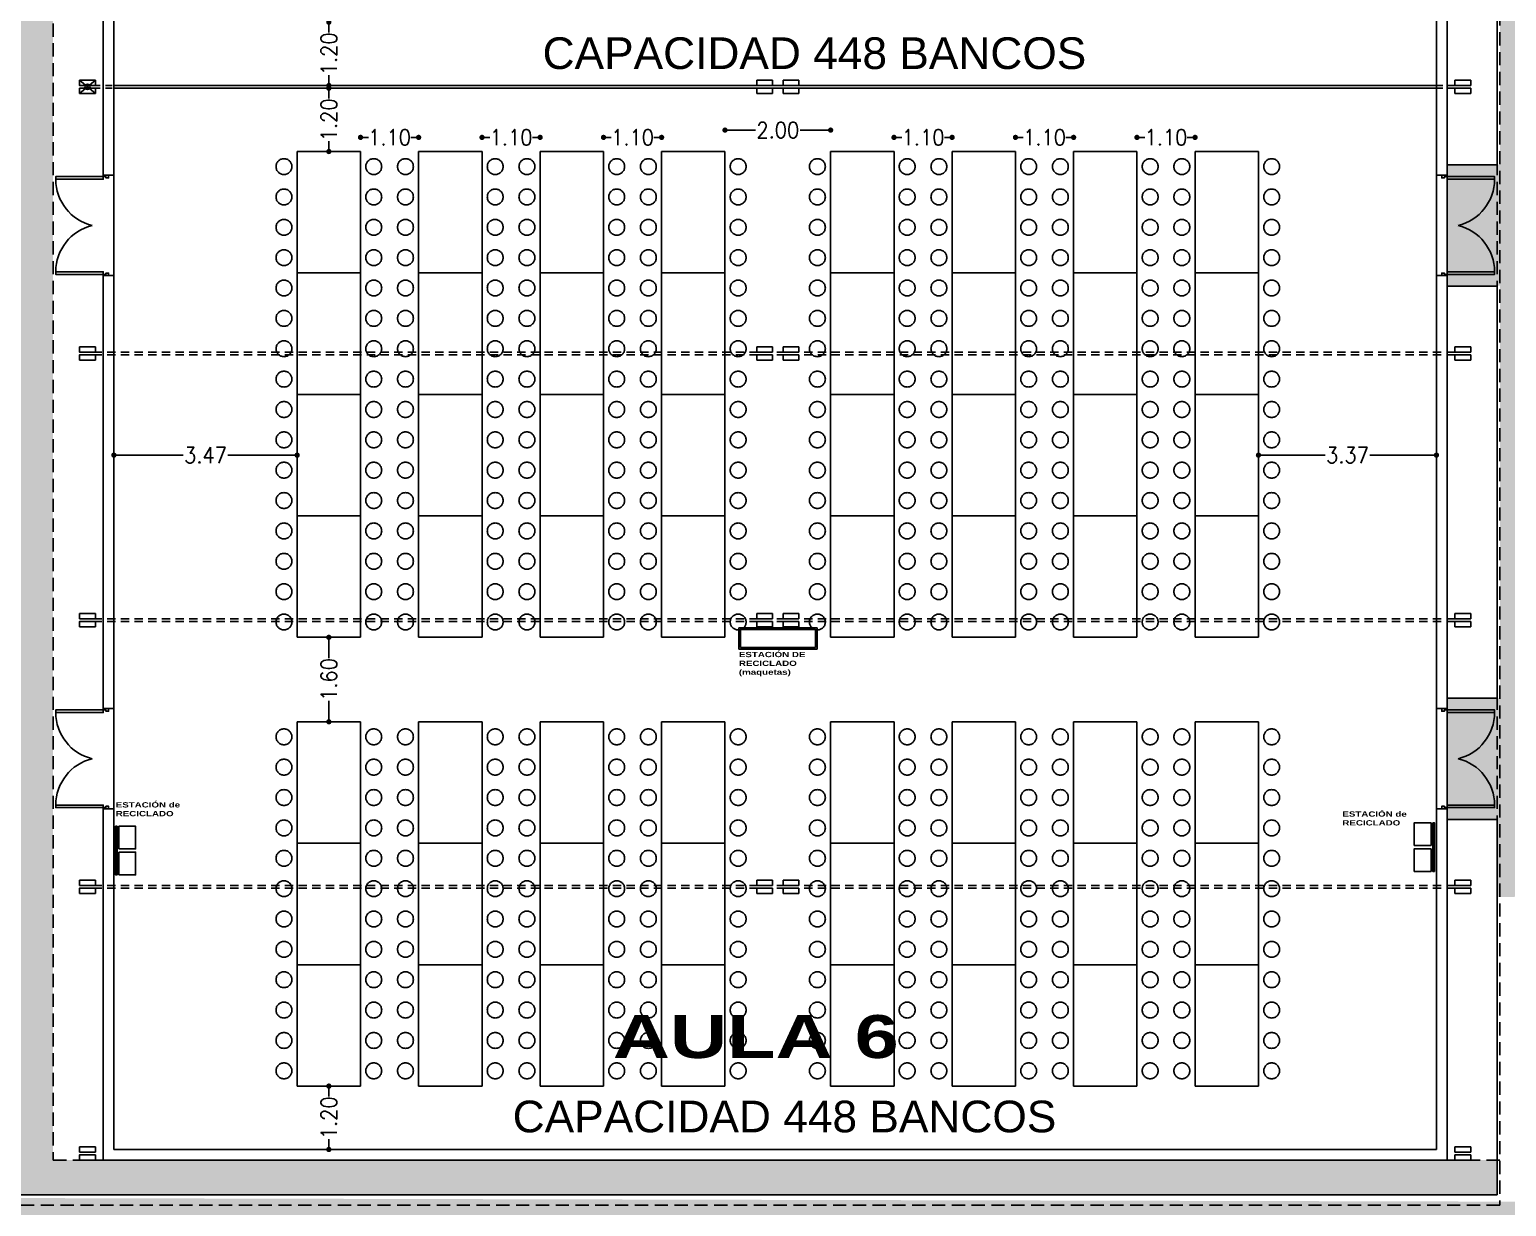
# Model space of a CAD drawing. Header units: millimetres. Extents: x -735 to -481, y 85 to 450.
# Drawn here: x -625.56 to -597.6, y 193.78 to 216.07 of the extents above; entities that cross this region are included whole.
import ezdxf

# ---------------------------------------------------------------- set-up
doc = ezdxf.new("R2010")
doc.units = ezdxf.units.MM
doc.header["$PDMODE"] = 35
doc.header["$PDSIZE"] = -2
for name, pattern in [('ACAD_ISO02W100', [15, 12, -3]), ('DASHED', [0.75, 0.5, -0.25]), ('HIDDEN2', [4.7625, 3.175, -1.5875])]:
    doc.linetypes.add(name, pattern=pattern)
doc.layers.get('0').update_dxf_attribs({"color": 6, "linetype": 'CONTINUOUS'})
doc.layers.get('Defpoints').update_dxf_attribs({"linetype": 'CONTINUOUS'})
for name, color, linetype in [('1', 1, 'CONTINUOUS'), ('A-CARPINTERIAS PUERTAS', 2, 'CONTINUOUS'), ('A-MUROS', 5, 'CONTINUOUS'), ('A-PROYECCION VIGAS MADERA', 30, 'DASHED'), ('dib - muro vista2', 2, 'CONTINUOUS'), ('dib - texto', 2, 'CONTINUOUS'), ('E-COLUMNAS MADERA', 6, 'CONTINUOUS'), ('fino', 8, 'CONTINUOUS'), ('mobiliario aulas', 254, 'CONTINUOUS'), ('VISTA4', 3, 'CONTINUOUS')]:
    doc.layers.add(name, color=color, linetype=linetype)
doc.layers.add('SUPERFICIES', color=6, linetype='CONTINUOUS', plot=False)
doc.styles.add('ROMANS', font='romans', dxfattribs={"width": 0.9})
doc.styles.get("Standard").update_dxf_attribs({"font": 'arial.ttf'})
doc.styles.add('STYLE1', font='swisseb.ttf', dxfattribs={"width": 1.32})
doc.dimstyles.new('COTAS1', dxfattribs={"dimtxt": 0.3, "dimasz": 0.1, "dimexe": 0.6, "dimexo": 0.2, "dimgap": 0.01, "dimtad": 0, "dimzin": 0, "dimdsep": 46, "dimtxsty": 'ROMANS', "dimblk": 'DOT', "dimcen": 2.5, "dimse1": 1, "dimse2": 1, "dimclrd": 256, "dimclre": 1, "dimclrt": 256, "dimadec": 0, "dimazin": 0, "dimtfac": 1, "dimtofl": 0, "dimtmove": 2, "dimatfit": 3, "dimldrblk": 'ARCHTICK', "dimfxl": 1, "dimtolj": 1, "dimtzin": 0, "dimarcsym": 0})

# ---------------------------------------------------------------- blocks, each defined once
blk = doc.blocks.new('_Dot')
at = {"color": 0, "linetype": 'ByBlock', "lineweight": -2}
blk.add_line((-0.5, 0), (-1, 0), dxfattribs=at)
at = {"color": 0, "linetype": 'ByBlock', "const_width": 0.5}
blk.add_lwpolyline([(-0.25, 0, 1), (0.25, 0, 1)], format="xyb", close=True, dxfattribs=at)
blk = doc.blocks.new('*D35')
at = {"layer": 'Defpoints', "color": 0, "linetype": 'ACAD_ISO02W100', "transparency": 16777216}
for p in [(-619.896, 214.964), (-619.896, 214.964), (-619.896, 213.764)]:
    blk.add_point(p, dxfattribs=at)
at = {"layer": 'mobiliario aulas', "linetype": 'ACAD_ISO02W100', "lineweight": -2, "transparency": 16777216}
for p, q in [((-619.896, 214.864), (-619.896, 214.766)), ((-619.896, 213.864), (-619.896, 213.961))]:
    blk.add_line(p, q, dxfattribs=at)
at = {"layer": 'mobiliario aulas', "linetype": 'ACAD_ISO02W100', "lineweight": -2, "transparency": 16777216, "xscale": 0.1, "yscale": 0.1, "zscale": 0.1}
for p, rotation in [((-619.896, 214.964), 90), ((-619.896, 213.764), 270)]:
    blk.add_blockref('_Dot', p, dxfattribs=dict(at, rotation=rotation))
at = {"layer": 'mobiliario aulas', "linetype": 'ACAD_ISO02W100', "transparency": 16777216, "insert": (-619.896, 214.364), "char_height": 0.3, "attachment_point": 5, "rotation": 90, "style": 'ROMANS'}
blk.add_mtext('\\A1;1.20', dxfattribs=at)
blk = doc.blocks.new('_ARCHTICK')
at = {"color": 0, "linetype": 'ByBlock', "const_width": 0.00381}
blk.add_lwpolyline([(-0.0127, -0.0127), (0.0127, 0.0127)], dxfattribs=at)
blk = doc.blocks.new('*D36')
at = {"layer": 'Defpoints', "color": 0, "linetype": 'ACAD_ISO02W100', "transparency": 16777216}
for p in [(-619.896, 196.064), (-619.896, 196.064), (-619.896, 194.864)]:
    blk.add_point(p, dxfattribs=at)
at = {"layer": 'mobiliario aulas', "linetype": 'ACAD_ISO02W100', "lineweight": -2, "transparency": 16777216}
for p, q in [((-619.896, 195.964), (-619.896, 195.866)), ((-619.896, 194.964), (-619.896, 195.061))]:
    blk.add_line(p, q, dxfattribs=at)
at = {"layer": 'mobiliario aulas', "linetype": 'ACAD_ISO02W100', "lineweight": -2, "transparency": 16777216, "xscale": 0.1, "yscale": 0.1, "zscale": 0.1}
for p, rotation in [((-619.896, 196.064), 90), ((-619.896, 194.864), 270)]:
    blk.add_blockref('_Dot', p, dxfattribs=dict(at, rotation=rotation))
at = {"layer": 'mobiliario aulas', "linetype": 'ACAD_ISO02W100', "transparency": 16777216, "insert": (-619.896, 195.464), "char_height": 0.3, "attachment_point": 5, "rotation": 90, "style": 'ROMANS'}
blk.add_mtext('\\A1;1.20', dxfattribs=at)
blk = doc.blocks.new('*D37')
at = {"layer": 'Defpoints', "color": 0, "linetype": 'ACAD_ISO02W100', "transparency": 16777216}
for p in [(-619.896, 204.564), (-619.896, 204.564), (-619.896, 202.964)]:
    blk.add_point(p, dxfattribs=at)
at = {"layer": 'mobiliario aulas', "linetype": 'ACAD_ISO02W100', "lineweight": -2, "transparency": 16777216}
for p, q in [((-619.896, 204.464), (-619.896, 204.166)), ((-619.896, 203.064), (-619.896, 203.361))]:
    blk.add_line(p, q, dxfattribs=at)
at = {"layer": 'mobiliario aulas', "linetype": 'ACAD_ISO02W100', "lineweight": -2, "transparency": 16777216, "xscale": 0.1, "yscale": 0.1, "zscale": 0.1}
for p, rotation in [((-619.896, 204.564), 90), ((-619.896, 202.964), 270)]:
    blk.add_blockref('_Dot', p, dxfattribs=dict(at, rotation=rotation))
at = {"layer": 'mobiliario aulas', "linetype": 'ACAD_ISO02W100', "transparency": 16777216, "insert": (-619.896, 203.764), "char_height": 0.3, "attachment_point": 5, "rotation": 90, "style": 'ROMANS'}
blk.add_mtext('\\A1;1.60', dxfattribs=at)
blk = doc.blocks.new('*D38')
at = {"layer": 'Defpoints', "color": 0, "linetype": 'ACAD_ISO02W100', "transparency": 16777216}
for p in [(-623.966, 208.014), (-623.966, 208.014), (-620.496, 208.014)]:
    blk.add_point(p, dxfattribs=at)
at = {"layer": 'mobiliario aulas', "linetype": 'ACAD_ISO02W100', "lineweight": -2, "transparency": 16777216}
for p, q in [((-623.866, 208.014), (-622.652, 208.014)), ((-620.596, 208.014), (-621.809, 208.014))]:
    blk.add_line(p, q, dxfattribs=at)
at = {"layer": 'mobiliario aulas', "linetype": 'ACAD_ISO02W100', "lineweight": -2, "transparency": 16777216, "xscale": 0.1, "yscale": 0.1, "zscale": 0.1, "rotation": 180}
blk.add_blockref('_Dot', (-623.966, 208.014), dxfattribs=at)
at = {"layer": 'mobiliario aulas', "linetype": 'ACAD_ISO02W100', "lineweight": -2, "transparency": 16777216, "xscale": 0.1, "yscale": 0.1, "zscale": 0.1}
blk.add_blockref('_Dot', (-620.496, 208.014), dxfattribs=at)
at = {"layer": 'mobiliario aulas', "linetype": 'ACAD_ISO02W100', "transparency": 16777216, "insert": (-622.231, 208.014), "char_height": 0.3, "attachment_point": 5, "style": 'ROMANS'}
blk.add_mtext('\\A1;3.47', dxfattribs=at)
blk = doc.blocks.new('*D39')
at = {"layer": 'Defpoints', "color": 0, "linetype": 'ACAD_ISO02W100', "transparency": 16777216}
for p in [(-602.296, 208.014), (-602.296, 208.014), (-598.926, 208.014)]:
    blk.add_point(p, dxfattribs=at)
at = {"layer": 'mobiliario aulas', "linetype": 'ACAD_ISO02W100', "lineweight": -2, "transparency": 16777216}
for p, q in [((-602.196, 208.014), (-601.032, 208.014)), ((-599.026, 208.014), (-600.189, 208.014))]:
    blk.add_line(p, q, dxfattribs=at)
at = {"layer": 'mobiliario aulas', "linetype": 'ACAD_ISO02W100', "lineweight": -2, "transparency": 16777216, "xscale": 0.1, "yscale": 0.1, "zscale": 0.1, "rotation": 180}
blk.add_blockref('_Dot', (-602.296, 208.014), dxfattribs=at)
at = {"layer": 'mobiliario aulas', "linetype": 'ACAD_ISO02W100', "lineweight": -2, "transparency": 16777216, "xscale": 0.1, "yscale": 0.1, "zscale": 0.1}
blk.add_blockref('_Dot', (-598.926, 208.014), dxfattribs=at)
at = {"layer": 'mobiliario aulas', "linetype": 'ACAD_ISO02W100', "transparency": 16777216, "insert": (-600.611, 208.014), "char_height": 0.3, "attachment_point": 5, "style": 'ROMANS'}
blk.add_mtext('\\A1;3.37', dxfattribs=at)
blk = doc.blocks.new('*D41')
at = {"layer": 'Defpoints', "color": 0, "linetype": 'ACAD_ISO02W100', "transparency": 16777216}
for p in [(-619.896, 216.214), (-619.896, 216.214), (-619.896, 215.014)]:
    blk.add_point(p, dxfattribs=at)
at = {"layer": 'mobiliario aulas', "linetype": 'ACAD_ISO02W100', "lineweight": -2, "transparency": 16777216}
for p, q in [((-619.896, 216.114), (-619.896, 216.016)), ((-619.896, 215.114), (-619.896, 215.211))]:
    blk.add_line(p, q, dxfattribs=at)
at = {"layer": 'mobiliario aulas', "linetype": 'ACAD_ISO02W100', "lineweight": -2, "transparency": 16777216, "xscale": 0.1, "yscale": 0.1, "zscale": 0.1}
for p, rotation in [((-619.896, 216.214), 90), ((-619.896, 215.014), 270)]:
    blk.add_blockref('_Dot', p, dxfattribs=dict(at, rotation=rotation))
at = {"layer": 'mobiliario aulas', "linetype": 'ACAD_ISO02W100', "transparency": 16777216, "insert": (-619.896, 215.614), "char_height": 0.3, "attachment_point": 5, "rotation": 90, "style": 'ROMANS'}
blk.add_mtext('\\A1;1.20', dxfattribs=at)
blk = doc.blocks.new('*D45')
at = {"layer": 'Defpoints', "color": 0, "linetype": 'ACAD_ISO02W100', "transparency": 16777216}
for p in [(-616.996, 214.315), (-615.896, 214.315), (-615.896, 214.032)]:
    blk.add_point(p, dxfattribs=at)
at = {"layer": 'mobiliario aulas', "linetype": 'ACAD_ISO02W100', "lineweight": -2, "transparency": 16777216}
for p, q in [((-616.896, 214.032), (-616.848, 214.032)), ((-615.996, 214.032), (-616.043, 214.032))]:
    blk.add_line(p, q, dxfattribs=at)
at = {"layer": 'mobiliario aulas', "linetype": 'ACAD_ISO02W100', "lineweight": -2, "transparency": 16777216, "xscale": 0.1, "yscale": 0.1, "zscale": 0.1, "rotation": 180}
blk.add_blockref('_Dot', (-616.996, 214.032), dxfattribs=at)
at = {"layer": 'mobiliario aulas', "linetype": 'ACAD_ISO02W100', "lineweight": -2, "transparency": 16777216, "xscale": 0.1, "yscale": 0.1, "zscale": 0.1}
blk.add_blockref('_Dot', (-615.896, 214.032), dxfattribs=at)
at = {"layer": 'mobiliario aulas', "linetype": 'ACAD_ISO02W100', "transparency": 16777216, "insert": (-616.446, 214.032), "char_height": 0.3, "attachment_point": 5, "style": 'ROMANS'}
blk.add_mtext('\\A1;1.10', dxfattribs=at)
blk = doc.blocks.new('*D46')
at = {"layer": 'Defpoints', "color": 0, "linetype": 'ACAD_ISO02W100', "transparency": 16777216}
for p in [(-619.296, 214.315), (-618.196, 214.315), (-618.196, 214.032)]:
    blk.add_point(p, dxfattribs=at)
at = {"layer": 'mobiliario aulas', "linetype": 'ACAD_ISO02W100', "lineweight": -2, "transparency": 16777216}
for p, q in [((-619.196, 214.032), (-619.148, 214.032)), ((-618.296, 214.032), (-618.343, 214.032))]:
    blk.add_line(p, q, dxfattribs=at)
at = {"layer": 'mobiliario aulas', "linetype": 'ACAD_ISO02W100', "lineweight": -2, "transparency": 16777216, "xscale": 0.1, "yscale": 0.1, "zscale": 0.1, "rotation": 180}
blk.add_blockref('_Dot', (-619.296, 214.032), dxfattribs=at)
at = {"layer": 'mobiliario aulas', "linetype": 'ACAD_ISO02W100', "lineweight": -2, "transparency": 16777216, "xscale": 0.1, "yscale": 0.1, "zscale": 0.1}
blk.add_blockref('_Dot', (-618.196, 214.032), dxfattribs=at)
at = {"layer": 'mobiliario aulas', "linetype": 'ACAD_ISO02W100', "transparency": 16777216, "insert": (-618.746, 214.032), "char_height": 0.3, "attachment_point": 5, "style": 'ROMANS'}
blk.add_mtext('\\A1;1.10', dxfattribs=at)
blk = doc.blocks.new('*D47')
at = {"layer": 'Defpoints', "color": 0, "linetype": 'ACAD_ISO02W100', "transparency": 16777216}
for p in [(-614.696, 214.315), (-613.596, 214.315), (-613.596, 214.032)]:
    blk.add_point(p, dxfattribs=at)
at = {"layer": 'mobiliario aulas', "linetype": 'ACAD_ISO02W100', "lineweight": -2, "transparency": 16777216}
for p, q in [((-614.596, 214.032), (-614.548, 214.032)), ((-613.696, 214.032), (-613.743, 214.032))]:
    blk.add_line(p, q, dxfattribs=at)
at = {"layer": 'mobiliario aulas', "linetype": 'ACAD_ISO02W100', "lineweight": -2, "transparency": 16777216, "xscale": 0.1, "yscale": 0.1, "zscale": 0.1, "rotation": 180}
blk.add_blockref('_Dot', (-614.696, 214.032), dxfattribs=at)
at = {"layer": 'mobiliario aulas', "linetype": 'ACAD_ISO02W100', "lineweight": -2, "transparency": 16777216, "xscale": 0.1, "yscale": 0.1, "zscale": 0.1}
blk.add_blockref('_Dot', (-613.596, 214.032), dxfattribs=at)
at = {"layer": 'mobiliario aulas', "linetype": 'ACAD_ISO02W100', "transparency": 16777216, "insert": (-614.146, 214.032), "char_height": 0.3, "attachment_point": 5, "style": 'ROMANS'}
blk.add_mtext('\\A1;1.10', dxfattribs=at)
blk = doc.blocks.new('*D48')
at = {"layer": 'Defpoints', "color": 0, "linetype": 'ACAD_ISO02W100', "transparency": 16777216}
for p in [(-612.396, 214.452), (-610.396, 214.452), (-610.396, 214.17)]:
    blk.add_point(p, dxfattribs=at)
at = {"layer": 'mobiliario aulas', "linetype": 'ACAD_ISO02W100', "lineweight": -2, "transparency": 16777216}
for p, q in [((-612.296, 214.17), (-611.817, 214.17)), ((-610.496, 214.17), (-610.974, 214.17))]:
    blk.add_line(p, q, dxfattribs=at)
at = {"layer": 'mobiliario aulas', "linetype": 'ACAD_ISO02W100', "lineweight": -2, "transparency": 16777216, "xscale": 0.1, "yscale": 0.1, "zscale": 0.1, "rotation": 180}
blk.add_blockref('_Dot', (-612.396, 214.17), dxfattribs=at)
at = {"layer": 'mobiliario aulas', "linetype": 'ACAD_ISO02W100', "lineweight": -2, "transparency": 16777216, "xscale": 0.1, "yscale": 0.1, "zscale": 0.1}
blk.add_blockref('_Dot', (-610.396, 214.17), dxfattribs=at)
at = {"layer": 'mobiliario aulas', "linetype": 'ACAD_ISO02W100', "transparency": 16777216, "insert": (-611.396, 214.17), "char_height": 0.3, "attachment_point": 5, "style": 'ROMANS'}
blk.add_mtext('\\A1;2.00', dxfattribs=at)
blk = doc.blocks.new('*D49')
at = {"layer": 'Defpoints', "color": 0, "linetype": 'ACAD_ISO02W100', "transparency": 16777216}
for p in [(-609.196, 214.315), (-608.096, 214.315), (-608.096, 214.032)]:
    blk.add_point(p, dxfattribs=at)
at = {"layer": 'mobiliario aulas', "linetype": 'ACAD_ISO02W100', "lineweight": -2, "transparency": 16777216}
for p, q in [((-609.096, 214.032), (-609.048, 214.032)), ((-608.196, 214.032), (-608.243, 214.032))]:
    blk.add_line(p, q, dxfattribs=at)
at = {"layer": 'mobiliario aulas', "linetype": 'ACAD_ISO02W100', "lineweight": -2, "transparency": 16777216, "xscale": 0.1, "yscale": 0.1, "zscale": 0.1, "rotation": 180}
blk.add_blockref('_Dot', (-609.196, 214.032), dxfattribs=at)
at = {"layer": 'mobiliario aulas', "linetype": 'ACAD_ISO02W100', "lineweight": -2, "transparency": 16777216, "xscale": 0.1, "yscale": 0.1, "zscale": 0.1}
blk.add_blockref('_Dot', (-608.096, 214.032), dxfattribs=at)
at = {"layer": 'mobiliario aulas', "linetype": 'ACAD_ISO02W100', "transparency": 16777216, "insert": (-608.646, 214.032), "char_height": 0.3, "attachment_point": 5, "style": 'ROMANS'}
blk.add_mtext('\\A1;1.10', dxfattribs=at)
blk = doc.blocks.new('*D50')
at = {"layer": 'Defpoints', "color": 0, "linetype": 'ACAD_ISO02W100', "transparency": 16777216}
for p in [(-606.896, 214.315), (-605.796, 214.315), (-605.796, 214.032)]:
    blk.add_point(p, dxfattribs=at)
at = {"layer": 'mobiliario aulas', "linetype": 'ACAD_ISO02W100', "lineweight": -2, "transparency": 16777216}
for p, q in [((-606.796, 214.032), (-606.748, 214.032)), ((-605.896, 214.032), (-605.943, 214.032))]:
    blk.add_line(p, q, dxfattribs=at)
at = {"layer": 'mobiliario aulas', "linetype": 'ACAD_ISO02W100', "lineweight": -2, "transparency": 16777216, "xscale": 0.1, "yscale": 0.1, "zscale": 0.1, "rotation": 180}
blk.add_blockref('_Dot', (-606.896, 214.032), dxfattribs=at)
at = {"layer": 'mobiliario aulas', "linetype": 'ACAD_ISO02W100', "lineweight": -2, "transparency": 16777216, "xscale": 0.1, "yscale": 0.1, "zscale": 0.1}
blk.add_blockref('_Dot', (-605.796, 214.032), dxfattribs=at)
at = {"layer": 'mobiliario aulas', "linetype": 'ACAD_ISO02W100', "transparency": 16777216, "insert": (-606.346, 214.032), "char_height": 0.3, "attachment_point": 5, "style": 'ROMANS'}
blk.add_mtext('\\A1;1.10', dxfattribs=at)
blk = doc.blocks.new('*D51')
at = {"layer": 'Defpoints', "color": 0, "linetype": 'ACAD_ISO02W100', "transparency": 16777216}
for p in [(-604.596, 214.315), (-603.496, 214.315), (-603.496, 214.032)]:
    blk.add_point(p, dxfattribs=at)
at = {"layer": 'mobiliario aulas', "linetype": 'ACAD_ISO02W100', "lineweight": -2, "transparency": 16777216}
for p, q in [((-604.496, 214.032), (-604.448, 214.032)), ((-603.596, 214.032), (-603.643, 214.032))]:
    blk.add_line(p, q, dxfattribs=at)
at = {"layer": 'mobiliario aulas', "linetype": 'ACAD_ISO02W100', "lineweight": -2, "transparency": 16777216, "xscale": 0.1, "yscale": 0.1, "zscale": 0.1, "rotation": 180}
blk.add_blockref('_Dot', (-604.596, 214.032), dxfattribs=at)
at = {"layer": 'mobiliario aulas', "linetype": 'ACAD_ISO02W100', "lineweight": -2, "transparency": 16777216, "xscale": 0.1, "yscale": 0.1, "zscale": 0.1}
blk.add_blockref('_Dot', (-603.496, 214.032), dxfattribs=at)
at = {"layer": 'mobiliario aulas', "linetype": 'ACAD_ISO02W100', "transparency": 16777216, "insert": (-604.046, 214.032), "char_height": 0.3, "attachment_point": 5, "style": 'ROMANS'}
blk.add_mtext('\\A1;1.10', dxfattribs=at)

msp = doc.modelspace()

# ---------------------------------------------------------------- hatches: boundary and pattern name
at = {"layer": 'fino'}
h = msp.add_hatch(dxfattribs=at)
h.set_pattern_fill('AR-B816', color=256, scale=0.001, style=0)
h.paths.add_polyline_path([(-597.726, 223.607), (-598.726, 223.614), (-598.726, 221.314), (-597.726, 221.318), (-597.726, 213.514), (-598.726, 213.514), (-598.726, 211.222), (-597.726, 211.222), (-597.726, 203.414), (-598.726, 203.414), (-598.726, 201.114), (-597.776, 201.116), (-597.776, 199.645), (-595.026, 199.677), (-595.026, 194.001), (-594.576, 193.894), (-594.576, 210.964), (-593.786, 210.964), (-593.786, 227.557), (-594.576, 227.557), (-594.576, 232.215), (-593.426, 232.215), (-593.426, 234.714), (-594.576, 234.706), (-594.601, 241.806), (-594.126, 241.806), (-594.126, 246.107), (-598.69, 246.302), (-598.686, 243.514), (-597.776, 243.519), (-597.726, 233.714), (-598.726, 233.714), (-598.726, 231.399), (-597.776, 231.399)])
h = msp.add_hatch(dxfattribs=at)
h.set_pattern_fill('AR-B816', color=256, scale=0.001, style=0)
h.paths.add_polyline_path([(-625.116, 235.314), (-627.276, 235.314), (-627.276, 234.644), (-627.276, 232.644), (-627.426, 232.644), (-627.426, 232.744), (-629.126, 232.744), (-629.126, 229.914), (-629.126, 228.914), (-629.126, 223.63), (-628.132, 223.63), (-628.132, 220.63), (-629.126, 220.63), (-629.126, 213.53), (-628.132, 213.53), (-628.132, 210.53), (-629.126, 210.53), (-629.126, 203.43), (-628.132, 203.43), (-628.132, 200.43), (-629.126, 200.43), (-629.126, 194.004), (-597.776, 194.004), (-597.776, 194.664), (-598.726, 194.664), (-624.166, 194.664), (-625.116, 194.664)])
h.paths.add_polyline_path([(-628.255, 229.728, -1), (-628.5, 229.728, -1)], flags=16)
h.paths.add_polyline_path([(-628.517, 207.763), (-628.516, 207.748), (-629.001, 207.744), (-629.002, 206.469), (-628.517, 206.473), (-628.517, 206.458), (-629.017, 206.454), (-629.017, 207.758)], flags=16)
h.paths.add_polyline_path([(-628.45, 207.674), (-628.446, 207.184), (-628.916, 207.18), (-628.92, 207.67)], flags=16)
h.paths.add_polyline_path([(-628.5, 207.623), (-628.496, 207.233), (-628.866, 207.23), (-628.87, 207.62)], flags=0)
h.paths.add_polyline_path([(-628.446, 207.035), (-628.442, 206.545), (-628.912, 206.541), (-628.916, 207.031)], flags=16)
h.paths.add_polyline_path([(-628.496, 206.985), (-628.492, 206.595), (-628.862, 206.592), (-628.866, 206.982)], flags=0)
h.paths.add_polyline_path([(-628.286, 229.707), (-627.558, 229.707), (-627.558, 229.983), (-628.286, 229.983)], flags=24)
h.paths.add_polyline_path([(-629.435, 207.959), (-627.882, 207.959), (-627.882, 208.343), (-629.435, 208.343)], flags=9)
h = msp.add_hatch(dxfattribs=at)
h.set_pattern_fill('AR-B816', color=256, scale=0.001, style=0)
h.paths.add_polyline_path([(-650.876, 194.004), (-650.876, 193.104), (-653.366, 193.104), (-653.347, 191.175), (-645.83, 191.175), (-645.83, 190.876), (-570.234, 190.794), (-570.234, 193.811)])

# ---------------------------------------------------------------- linework, layer by layer
at = {"layer": '1'}
for p, q in [((-598.926, 211.414), (-598.926, 213.314)), ((-598.726, 213.239), (-598.726, 211.488)), ((-598.926, 203.214), (-598.926, 201.314)), ((-598.726, 201.388), (-598.726, 203.139))]:
    msp.add_line(p, q, dxfattribs=at)
for points in [[(-610.651, 204.741), (-612.133, 204.741), (-612.133, 204.341), (-610.651, 204.341)], [(-610.683, 204.709), (-612.101, 204.709), (-612.101, 204.373), (-610.683, 204.373)], [(-598.995, 201.051), (-598.995, 200.129), (-598.964, 200.129), (-598.964, 201.051)], [(-623.904, 200.986), (-623.904, 200.065), (-623.934, 200.065), (-623.934, 200.986)]]:
    msp.add_lwpolyline(points, close=True, dxfattribs=at)
for points in [[(-599.025, 200.621), (-599.345, 200.621), (-599.345, 201.051), (-599.025, 201.051)], [(-599.025, 201.051), (-599.025, 200.621)], [(-623.874, 200.986), (-623.874, 200.556)], [(-623.874, 200.556), (-623.554, 200.556), (-623.554, 200.986), (-623.874, 200.986)], [(-623.874, 200.495), (-623.874, 200.065)], [(-623.874, 200.065), (-623.554, 200.065), (-623.554, 200.495), (-623.874, 200.495)], [(-599.025, 200.129), (-599.345, 200.129), (-599.345, 200.559), (-599.025, 200.559)], [(-599.025, 200.559), (-599.025, 200.129)]]:
    msp.add_lwpolyline(points, dxfattribs=at)
at = {"layer": 'A-CARPINTERIAS PUERTAS', "color": 3}
for points in [[(-624.166, 213.289), (-624.166, 213.239), (-625.066, 213.239), (-625.066, 213.289)], [(-598.726, 213.289), (-598.726, 213.239), (-597.826, 213.239), (-597.826, 213.289)], [(-624.166, 211.438), (-624.166, 211.488), (-625.066, 211.488), (-625.066, 211.438)], [(-598.726, 211.438), (-598.726, 211.488), (-597.826, 211.488), (-597.826, 211.438)], [(-624.166, 203.189), (-624.166, 203.139), (-625.066, 203.139), (-625.066, 203.189)], [(-598.726, 203.189), (-598.726, 203.139), (-597.826, 203.139), (-597.826, 203.189)], [(-624.166, 201.338), (-624.166, 201.388), (-625.066, 201.388), (-625.066, 201.338)], [(-598.726, 201.338), (-598.726, 201.388), (-597.826, 201.388), (-597.826, 201.338)]]:
    msp.add_lwpolyline(points, close=True, dxfattribs=at)
at = {"layer": 'A-CARPINTERIAS PUERTAS', "color": 2}
for points in [[(-624.166, 213.314), (-624.166, 213.289), (-624.116, 213.289), (-624.116, 213.264), (-624.066, 213.264), (-624.066, 213.289), (-624.066, 213.289), (-624.066, 213.314)], [(-598.726, 213.314), (-598.726, 213.289), (-598.776, 213.289), (-598.776, 213.264), (-598.826, 213.264), (-598.826, 213.289), (-598.826, 213.289), (-598.826, 213.314)], [(-624.166, 211.414), (-624.166, 211.438), (-624.116, 211.438), (-624.116, 211.463), (-624.066, 211.463), (-624.066, 211.438), (-624.066, 211.438), (-624.066, 211.414)], [(-598.726, 211.414), (-598.726, 211.438), (-598.776, 211.438), (-598.776, 211.463), (-598.826, 211.463), (-598.826, 211.438), (-598.826, 211.438), (-598.826, 211.414)], [(-624.166, 203.214), (-624.166, 203.189), (-624.116, 203.189), (-624.116, 203.164), (-624.066, 203.164), (-624.066, 203.189), (-624.066, 203.189), (-624.066, 203.214)], [(-598.726, 203.214), (-598.726, 203.189), (-598.776, 203.189), (-598.776, 203.164), (-598.826, 203.164), (-598.826, 203.189), (-598.826, 203.189), (-598.826, 203.214)], [(-624.166, 201.314), (-624.166, 201.338), (-624.116, 201.338), (-624.116, 201.363), (-624.066, 201.363), (-624.066, 201.338), (-624.066, 201.338), (-624.066, 201.314)], [(-598.726, 201.314), (-598.726, 201.338), (-598.776, 201.338), (-598.776, 201.363), (-598.826, 201.363), (-598.826, 201.338), (-598.826, 201.338), (-598.826, 201.314)]]:
    msp.add_lwpolyline(points, dxfattribs=at)
at = {"layer": 'A-CARPINTERIAS PUERTAS', "color": 1}
for centre, start, end in [((-624.166, 213.239), 180, 256.573), ((-598.726, 213.239), 283.427, 0), ((-624.166, 211.488), 103.427, 180), ((-598.726, 211.488), 0, 76.573), ((-624.166, 203.139), 180, 256.573), ((-598.726, 203.139), 283.427, 0), ((-624.166, 201.388), 103.427, 180), ((-598.726, 201.388), 0, 76.573)]:
    msp.add_arc(centre, 0.9, start, end, dxfattribs=at)
at = {"layer": 'A-MUROS'}
for p, q in [((-624.166, 221.514), (-624.166, 213.314)), ((-623.966, 221.514), (-623.966, 213.314)), ((-598.926, 221.514), (-598.926, 213.314)), ((-598.726, 221.514), (-598.726, 213.314)), ((-624.616, 215.114), (-624.316, 214.864)), ((-624.616, 214.864), (-624.316, 215.114)), ((-624.166, 213.314), (-623.966, 213.314)), ((-598.726, 213.314), (-598.926, 213.314)), ((-624.166, 211.414), (-624.166, 203.214)), ((-624.166, 211.414), (-623.966, 211.414)), ((-623.966, 211.414), (-623.966, 203.214)), ((-598.726, 211.414), (-598.926, 211.414)), ((-598.926, 211.414), (-598.926, 203.214)), ((-598.726, 211.414), (-598.726, 203.214)), ((-624.166, 203.214), (-623.966, 203.214)), ((-598.726, 203.214), (-598.926, 203.214)), ((-624.166, 201.314), (-624.166, 194.664)), ((-624.166, 201.314), (-623.966, 201.314)), ((-623.966, 201.314), (-623.966, 194.864)), ((-598.726, 201.314), (-598.926, 201.314)), ((-598.926, 201.314), (-598.926, 194.864)), ((-598.726, 201.314), (-598.726, 194.664)), ((-598.726, 194.664), (-624.166, 194.664)), ((-598.926, 194.864), (-623.966, 194.864))]:
    msp.add_line(p, q, dxfattribs=at)
msp.add_circle((-624.466, 214.989), 0.05, dxfattribs=at)
at = {"layer": 'A-PROYECCION VIGAS MADERA', "linetype": 'HIDDEN2', "ltscale": 0.04}
for p, q in [((-598.576, 215.014), (-624.316, 215.014)), ((-598.576, 214.964), (-624.316, 214.964))]:
    msp.add_line(p, q, dxfattribs=at)
at = {"layer": 'A-PROYECCION VIGAS MADERA', "linetype": 'HIDDEN2'}
for p, q in [((-598.926, 215.014), (-623.966, 215.014)), ((-598.926, 214.964), (-623.966, 214.964))]:
    msp.add_line(p, q, dxfattribs=at)
at = {"layer": 'A-PROYECCION VIGAS MADERA', "linetype": 'HIDDEN2', "ltscale": 0.05}
for p, q in [((-598.576, 209.964), (-624.316, 209.964)), ((-598.576, 209.914), (-624.316, 209.914)), ((-598.576, 204.914), (-624.316, 204.914)), ((-598.576, 204.864), (-624.316, 204.864)), ((-598.576, 199.864), (-624.316, 199.864)), ((-598.576, 199.814), (-624.316, 199.814))]:
    msp.add_line(p, q, dxfattribs=at)
at = {"layer": 'dib - muro vista2'}
for p, q in [((-597.776, 221.314), (-597.776, 213.514)), ((-597.776, 213.514), (-598.726, 213.514)), ((-597.776, 211.214), (-598.726, 211.214)), ((-597.776, 211.214), (-597.776, 203.414)), ((-597.776, 210.977), (-597.776, 203.414)), ((-597.776, 203.414), (-598.726, 203.414)), ((-597.776, 201.114), (-598.726, 201.114)), ((-597.776, 201.114), (-597.776, 194.004)), ((-597.776, 199.805), (-597.776, 194.816)), ((-597.776, 194.004), (-650.286, 194.004))]:
    msp.add_line(p, q, dxfattribs=at)
at = {"layer": 'E-COLUMNAS MADERA'}
for p, q in [((-611.796, 215.114), (-611.796, 215.014)), ((-611.496, 215.114), (-611.796, 215.114)), ((-611.496, 215.014), (-611.496, 215.114)), ((-611.296, 215.114), (-611.296, 215.014)), ((-610.996, 215.114), (-611.296, 215.114)), ((-610.996, 215.014), (-610.996, 215.114)), ((-598.576, 215.114), (-598.576, 215.014)), ((-598.276, 215.114), (-598.576, 215.114)), ((-598.276, 215.014), (-598.276, 215.114)), ((-611.796, 215.014), (-611.496, 215.014)), ((-611.796, 214.964), (-611.796, 214.864)), ((-611.496, 214.964), (-611.796, 214.964)), ((-611.796, 214.864), (-611.496, 214.864)), ((-611.496, 214.864), (-611.496, 214.964)), ((-611.296, 215.014), (-610.996, 215.014)), ((-611.296, 214.964), (-611.296, 214.864)), ((-610.996, 214.964), (-611.296, 214.964)), ((-611.296, 214.864), (-610.996, 214.864)), ((-610.996, 214.864), (-610.996, 214.964)), ((-598.576, 215.014), (-598.276, 215.014)), ((-598.576, 214.964), (-598.576, 214.864)), ((-598.276, 214.964), (-598.576, 214.964)), ((-598.576, 214.864), (-598.276, 214.864)), ((-598.276, 214.864), (-598.276, 214.964)), ((-611.796, 210.064), (-611.796, 209.964)), ((-611.496, 210.064), (-611.796, 210.064)), ((-611.496, 209.964), (-611.496, 210.064)), ((-611.296, 210.064), (-611.296, 209.964)), ((-610.996, 210.064), (-611.296, 210.064)), ((-610.996, 209.964), (-610.996, 210.064)), ((-598.576, 210.064), (-598.576, 209.964)), ((-598.276, 210.064), (-598.576, 210.064)), ((-598.276, 209.964), (-598.276, 210.064)), ((-611.796, 209.964), (-611.496, 209.964)), ((-611.796, 209.914), (-611.796, 209.814)), ((-611.496, 209.914), (-611.796, 209.914)), ((-611.796, 209.814), (-611.496, 209.814)), ((-611.496, 209.814), (-611.496, 209.914)), ((-611.296, 209.964), (-610.996, 209.964)), ((-611.296, 209.914), (-611.296, 209.814)), ((-610.996, 209.914), (-611.296, 209.914)), ((-611.296, 209.814), (-610.996, 209.814)), ((-610.996, 209.814), (-610.996, 209.914)), ((-598.576, 209.964), (-598.276, 209.964)), ((-598.576, 209.914), (-598.576, 209.814)), ((-598.276, 209.914), (-598.576, 209.914)), ((-598.576, 209.814), (-598.276, 209.814)), ((-598.276, 209.814), (-598.276, 209.914)), ((-611.796, 205.014), (-611.796, 204.914)), ((-611.496, 205.014), (-611.796, 205.014)), ((-611.496, 204.914), (-611.496, 205.014)), ((-611.296, 205.014), (-611.296, 204.914)), ((-610.996, 205.014), (-611.296, 205.014)), ((-610.996, 204.914), (-610.996, 205.014)), ((-598.576, 205.014), (-598.576, 204.914)), ((-598.276, 205.014), (-598.576, 205.014)), ((-598.276, 204.914), (-598.276, 205.014)), ((-611.796, 204.914), (-611.496, 204.914)), ((-611.796, 204.864), (-611.796, 204.764)), ((-611.496, 204.864), (-611.796, 204.864)), ((-611.796, 204.764), (-611.496, 204.764)), ((-611.496, 204.764), (-611.496, 204.864)), ((-611.296, 204.914), (-610.996, 204.914)), ((-611.296, 204.864), (-611.296, 204.764)), ((-610.996, 204.864), (-611.296, 204.864)), ((-611.296, 204.764), (-610.996, 204.764)), ((-610.996, 204.764), (-610.996, 204.864)), ((-598.576, 204.914), (-598.276, 204.914)), ((-598.576, 204.864), (-598.576, 204.764)), ((-598.276, 204.864), (-598.576, 204.864)), ((-598.576, 204.764), (-598.276, 204.764)), ((-598.276, 204.764), (-598.276, 204.864)), ((-611.796, 199.964), (-611.796, 199.864)), ((-611.496, 199.964), (-611.796, 199.964)), ((-611.496, 199.864), (-611.496, 199.964)), ((-611.296, 199.964), (-611.296, 199.864)), ((-610.996, 199.964), (-611.296, 199.964)), ((-610.996, 199.864), (-610.996, 199.964)), ((-598.576, 199.964), (-598.576, 199.864)), ((-598.276, 199.964), (-598.576, 199.964)), ((-598.276, 199.864), (-598.276, 199.964)), ((-611.796, 199.864), (-611.496, 199.864)), ((-611.796, 199.814), (-611.796, 199.714)), ((-611.496, 199.814), (-611.796, 199.814)), ((-611.796, 199.714), (-611.496, 199.714)), ((-611.496, 199.714), (-611.496, 199.814)), ((-611.296, 199.864), (-610.996, 199.864)), ((-611.296, 199.814), (-611.296, 199.714)), ((-610.996, 199.814), (-611.296, 199.814)), ((-611.296, 199.714), (-610.996, 199.714)), ((-610.996, 199.714), (-610.996, 199.814)), ((-598.576, 199.864), (-598.276, 199.864)), ((-598.576, 199.814), (-598.576, 199.714)), ((-598.276, 199.814), (-598.576, 199.814)), ((-598.576, 199.714), (-598.276, 199.714)), ((-598.276, 199.714), (-598.276, 199.814)), ((-598.576, 194.914), (-598.576, 194.814)), ((-598.276, 194.914), (-598.576, 194.914)), ((-598.276, 194.814), (-598.276, 194.914)), ((-598.576, 194.814), (-598.276, 194.814)), ((-598.576, 194.764), (-598.576, 194.664)), ((-598.276, 194.764), (-598.576, 194.764)), ((-598.576, 194.664), (-598.276, 194.664)), ((-598.276, 194.664), (-598.276, 194.764))]:
    msp.add_line(p, q, dxfattribs=at)
for points in [[(-624.316, 215.114), (-624.316, 215.014), (-624.616, 215.014), (-624.616, 215.114)], [(-624.316, 214.964), (-624.316, 214.864), (-624.616, 214.864), (-624.616, 214.964)], [(-624.316, 210.064), (-624.316, 209.964), (-624.616, 209.964), (-624.616, 210.064)], [(-624.316, 209.914), (-624.316, 209.814), (-624.616, 209.814), (-624.616, 209.914)], [(-624.316, 205.014), (-624.316, 204.914), (-624.616, 204.914), (-624.616, 205.014)], [(-624.316, 204.864), (-624.316, 204.764), (-624.616, 204.764), (-624.616, 204.864)], [(-624.316, 199.964), (-624.316, 199.864), (-624.616, 199.864), (-624.616, 199.964)], [(-624.316, 199.814), (-624.316, 199.714), (-624.616, 199.714), (-624.616, 199.814)], [(-624.316, 194.914), (-624.316, 194.814), (-624.616, 194.814), (-624.616, 194.914)], [(-624.316, 194.764), (-624.316, 194.664), (-624.616, 194.664), (-624.616, 194.764)]]:
    msp.add_lwpolyline(points, close=True, dxfattribs=at)
at = {"layer": 'mobiliario aulas', "linetype": 'ACAD_ISO02W100'}
for points in [[(-619.296, 211.464), (-619.296, 213.764), (-620.496, 213.764), (-620.496, 211.464)], [(-616.996, 211.464), (-616.996, 213.764), (-618.196, 213.764), (-618.196, 211.464)], [(-614.696, 211.464), (-614.696, 213.764), (-615.896, 213.764), (-615.896, 211.464)], [(-612.396, 211.464), (-612.396, 213.764), (-613.596, 213.764), (-613.596, 211.464)], [(-610.396, 211.464), (-610.396, 213.764), (-609.196, 213.764), (-609.196, 211.464)], [(-608.096, 211.464), (-608.096, 213.764), (-606.896, 213.764), (-606.896, 211.464)], [(-605.796, 211.464), (-605.796, 213.764), (-604.596, 213.764), (-604.596, 211.464)], [(-603.496, 211.464), (-603.496, 213.764), (-602.296, 213.764), (-602.296, 211.464)], [(-619.296, 209.164), (-619.296, 211.464), (-620.496, 211.464), (-620.496, 209.164)], [(-616.996, 209.164), (-616.996, 211.464), (-618.196, 211.464), (-618.196, 209.164)], [(-614.696, 209.164), (-614.696, 211.464), (-615.896, 211.464), (-615.896, 209.164)], [(-612.396, 209.164), (-612.396, 211.464), (-613.596, 211.464), (-613.596, 209.164)], [(-610.396, 209.164), (-610.396, 211.464), (-609.196, 211.464), (-609.196, 209.164)], [(-608.096, 209.164), (-608.096, 211.464), (-606.896, 211.464), (-606.896, 209.164)], [(-605.796, 209.164), (-605.796, 211.464), (-604.596, 211.464), (-604.596, 209.164)], [(-603.496, 209.164), (-603.496, 211.464), (-602.296, 211.464), (-602.296, 209.164)], [(-619.296, 206.864), (-619.296, 209.164), (-620.496, 209.164), (-620.496, 206.864)], [(-616.996, 206.864), (-616.996, 209.164), (-618.196, 209.164), (-618.196, 206.864)], [(-614.696, 206.864), (-614.696, 209.164), (-615.896, 209.164), (-615.896, 206.864)], [(-612.396, 206.864), (-612.396, 209.164), (-613.596, 209.164), (-613.596, 206.864)], [(-610.396, 206.864), (-610.396, 209.164), (-609.196, 209.164), (-609.196, 206.864)], [(-608.096, 206.864), (-608.096, 209.164), (-606.896, 209.164), (-606.896, 206.864)], [(-605.796, 206.864), (-605.796, 209.164), (-604.596, 209.164), (-604.596, 206.864)], [(-603.496, 206.864), (-603.496, 209.164), (-602.296, 209.164), (-602.296, 206.864)], [(-619.296, 204.564), (-619.296, 206.864), (-620.496, 206.864), (-620.496, 204.564)], [(-616.996, 204.564), (-616.996, 206.864), (-618.196, 206.864), (-618.196, 204.564)], [(-614.696, 204.564), (-614.696, 206.864), (-615.896, 206.864), (-615.896, 204.564)], [(-612.396, 204.564), (-612.396, 206.864), (-613.596, 206.864), (-613.596, 204.564)], [(-610.396, 204.564), (-610.396, 206.864), (-609.196, 206.864), (-609.196, 204.564)], [(-608.096, 204.564), (-608.096, 206.864), (-606.896, 206.864), (-606.896, 204.564)], [(-605.796, 204.564), (-605.796, 206.864), (-604.596, 206.864), (-604.596, 204.564)], [(-603.496, 204.564), (-603.496, 206.864), (-602.296, 206.864), (-602.296, 204.564)], [(-619.296, 200.664), (-619.296, 202.964), (-620.496, 202.964), (-620.496, 200.664)], [(-616.996, 200.664), (-616.996, 202.964), (-618.196, 202.964), (-618.196, 200.664)], [(-614.696, 200.664), (-614.696, 202.964), (-615.896, 202.964), (-615.896, 200.664)], [(-612.396, 200.664), (-612.396, 202.964), (-613.596, 202.964), (-613.596, 200.664)], [(-610.396, 200.664), (-610.396, 202.964), (-609.196, 202.964), (-609.196, 200.664)], [(-608.096, 200.664), (-608.096, 202.964), (-606.896, 202.964), (-606.896, 200.664)], [(-605.796, 200.664), (-605.796, 202.964), (-604.596, 202.964), (-604.596, 200.664)], [(-603.496, 200.664), (-603.496, 202.964), (-602.296, 202.964), (-602.296, 200.664)], [(-619.296, 198.364), (-619.296, 200.664), (-620.496, 200.664), (-620.496, 198.364)], [(-616.996, 198.364), (-616.996, 200.664), (-618.196, 200.664), (-618.196, 198.364)], [(-614.696, 198.364), (-614.696, 200.664), (-615.896, 200.664), (-615.896, 198.364)], [(-612.396, 198.364), (-612.396, 200.664), (-613.596, 200.664), (-613.596, 198.364)], [(-610.396, 198.364), (-610.396, 200.664), (-609.196, 200.664), (-609.196, 198.364)], [(-608.096, 198.364), (-608.096, 200.664), (-606.896, 200.664), (-606.896, 198.364)], [(-605.796, 198.364), (-605.796, 200.664), (-604.596, 200.664), (-604.596, 198.364)], [(-603.496, 198.364), (-603.496, 200.664), (-602.296, 200.664), (-602.296, 198.364)], [(-619.296, 196.064), (-619.296, 198.364), (-620.496, 198.364), (-620.496, 196.064)], [(-616.996, 196.064), (-616.996, 198.364), (-618.196, 198.364), (-618.196, 196.064)], [(-614.696, 196.064), (-614.696, 198.364), (-615.896, 198.364), (-615.896, 196.064)], [(-612.396, 196.064), (-612.396, 198.364), (-613.596, 198.364), (-613.596, 196.064)], [(-610.396, 196.064), (-610.396, 198.364), (-609.196, 198.364), (-609.196, 196.064)], [(-608.096, 196.064), (-608.096, 198.364), (-606.896, 198.364), (-606.896, 196.064)], [(-605.796, 196.064), (-605.796, 198.364), (-604.596, 198.364), (-604.596, 196.064)], [(-603.496, 196.064), (-603.496, 198.364), (-602.296, 198.364), (-602.296, 196.064)]]:
    msp.add_lwpolyline(points, close=True, dxfattribs=at)
for centre in [(-620.746, 213.479), (-619.046, 213.479), (-618.446, 213.479), (-616.746, 213.479), (-616.146, 213.479), (-614.446, 213.479), (-613.846, 213.479), (-612.146, 213.479), (-610.646, 213.479), (-608.946, 213.479), (-608.346, 213.479), (-606.646, 213.479), (-606.046, 213.479), (-604.346, 213.479), (-603.746, 213.479), (-602.046, 213.479), (-620.746, 212.904), (-619.046, 212.904), (-618.446, 212.904), (-616.746, 212.904), (-616.146, 212.904), (-614.446, 212.904), (-613.846, 212.904), (-612.146, 212.904), (-610.646, 212.904), (-608.946, 212.904), (-608.346, 212.904), (-606.646, 212.904), (-606.046, 212.904), (-604.346, 212.904), (-603.746, 212.904), (-602.046, 212.904), (-620.746, 212.329), (-619.046, 212.329), (-618.446, 212.329), (-616.746, 212.329), (-616.146, 212.329), (-614.446, 212.329), (-613.846, 212.329), (-612.146, 212.329), (-610.646, 212.329), (-608.946, 212.329), (-608.346, 212.329), (-606.646, 212.329), (-606.046, 212.329), (-604.346, 212.329), (-603.746, 212.329), (-602.046, 212.329), (-620.746, 211.754), (-619.046, 211.754), (-618.446, 211.754), (-616.746, 211.754), (-616.146, 211.754), (-614.446, 211.754), (-613.846, 211.754), (-612.146, 211.754), (-610.646, 211.754), (-608.946, 211.754), (-608.346, 211.754), (-606.646, 211.754), (-606.046, 211.754), (-604.346, 211.754), (-603.746, 211.754), (-602.046, 211.754), (-620.746, 211.179), (-619.046, 211.179), (-618.446, 211.179), (-616.746, 211.179), (-616.146, 211.179), (-614.446, 211.179), (-613.846, 211.179), (-612.146, 211.179), (-610.646, 211.179), (-608.946, 211.179), (-608.346, 211.179), (-606.646, 211.179), (-606.046, 211.179), (-604.346, 211.179), (-603.746, 211.179), (-602.046, 211.179), (-620.746, 210.604), (-619.046, 210.604), (-618.446, 210.604), (-616.746, 210.604), (-616.146, 210.604), (-614.446, 210.604), (-613.846, 210.604), (-612.146, 210.604), (-610.646, 210.604), (-608.946, 210.604), (-608.346, 210.604), (-606.646, 210.604), (-606.046, 210.604), (-604.346, 210.604), (-603.746, 210.604), (-602.046, 210.604), (-620.746, 210.029), (-619.046, 210.029), (-618.446, 210.029), (-616.746, 210.029), (-616.146, 210.029), (-614.446, 210.029), (-613.846, 210.029), (-612.146, 210.029), (-610.646, 210.029), (-608.946, 210.029), (-608.346, 210.029), (-606.646, 210.029), (-606.046, 210.029), (-604.346, 210.029), (-603.746, 210.029), (-602.046, 210.029), (-620.746, 209.454), (-619.046, 209.454), (-618.446, 209.454), (-616.746, 209.454), (-616.146, 209.454), (-614.446, 209.454), (-613.846, 209.454), (-612.146, 209.454), (-610.646, 209.454), (-608.946, 209.454), (-608.346, 209.454), (-606.646, 209.454), (-606.046, 209.454), (-604.346, 209.454), (-603.746, 209.454), (-602.046, 209.454), (-620.746, 208.879), (-619.046, 208.879), (-618.446, 208.879), (-616.746, 208.879), (-616.146, 208.879), (-614.446, 208.879), (-613.846, 208.879), (-612.146, 208.879), (-610.646, 208.879), (-608.946, 208.879), (-608.346, 208.879), (-606.646, 208.879), (-606.046, 208.879), (-604.346, 208.879), (-603.746, 208.879), (-602.046, 208.879), (-620.746, 208.304), (-619.046, 208.304), (-618.446, 208.304), (-616.746, 208.304), (-616.146, 208.304), (-614.446, 208.304), (-613.846, 208.304), (-612.146, 208.304), (-610.646, 208.304), (-608.946, 208.304), (-608.346, 208.304), (-606.646, 208.304), (-606.046, 208.304), (-604.346, 208.304), (-603.746, 208.304), (-602.046, 208.304), (-620.746, 207.729), (-619.046, 207.729), (-618.446, 207.729), (-616.746, 207.729), (-616.146, 207.729), (-614.446, 207.729), (-613.846, 207.729), (-612.146, 207.729), (-610.646, 207.729), (-608.946, 207.729), (-608.346, 207.729), (-606.646, 207.729), (-606.046, 207.729), (-604.346, 207.729), (-603.746, 207.729), (-602.046, 207.729), (-620.746, 207.154), (-619.046, 207.154), (-618.446, 207.154), (-616.746, 207.154), (-616.146, 207.154), (-614.446, 207.154), (-613.846, 207.154), (-612.146, 207.154), (-610.646, 207.154), (-608.946, 207.154), (-608.346, 207.154), (-606.646, 207.154), (-606.046, 207.154), (-604.346, 207.154), (-603.746, 207.154), (-602.046, 207.154), (-620.746, 206.579), (-619.046, 206.579), (-618.446, 206.579), (-616.746, 206.579), (-616.146, 206.579), (-614.446, 206.579), (-613.846, 206.579), (-612.146, 206.579), (-610.646, 206.579), (-608.946, 206.579), (-608.346, 206.579), (-606.646, 206.579), (-606.046, 206.579), (-604.346, 206.579), (-603.746, 206.579), (-602.046, 206.579), (-620.746, 206.004), (-619.046, 206.004), (-618.446, 206.004), (-616.746, 206.004), (-616.146, 206.004), (-614.446, 206.004), (-613.846, 206.004), (-612.146, 206.004), (-610.646, 206.004), (-608.946, 206.004), (-608.346, 206.004), (-606.646, 206.004), (-606.046, 206.004), (-604.346, 206.004), (-603.746, 206.004), (-602.046, 206.004), (-620.746, 205.429), (-619.046, 205.429), (-618.446, 205.429), (-616.746, 205.429), (-616.146, 205.429), (-614.446, 205.429), (-613.846, 205.429), (-612.146, 205.429), (-610.646, 205.429), (-608.946, 205.429), (-608.346, 205.429), (-606.646, 205.429), (-606.046, 205.429), (-604.346, 205.429), (-603.746, 205.429), (-602.046, 205.429), (-620.746, 204.854), (-619.046, 204.854), (-618.446, 204.854), (-616.746, 204.854), (-616.146, 204.854), (-614.446, 204.854), (-613.846, 204.854), (-612.146, 204.854), (-610.646, 204.854), (-608.946, 204.854), (-608.346, 204.854), (-606.646, 204.854), (-606.046, 204.854), (-604.346, 204.854), (-603.746, 204.854), (-602.046, 204.854), (-620.746, 202.679), (-619.046, 202.679), (-618.446, 202.679), (-616.746, 202.679), (-616.146, 202.679), (-614.446, 202.679), (-613.846, 202.679), (-612.146, 202.679), (-610.646, 202.679), (-608.946, 202.679), (-608.346, 202.679), (-606.646, 202.679), (-606.046, 202.679), (-604.346, 202.679), (-603.746, 202.679), (-602.046, 202.679), (-620.746, 202.104), (-619.046, 202.104), (-618.446, 202.104), (-616.746, 202.104), (-616.146, 202.104), (-614.446, 202.104), (-613.846, 202.104), (-612.146, 202.104), (-610.646, 202.104), (-608.946, 202.104), (-608.346, 202.104), (-606.646, 202.104), (-606.046, 202.104), (-604.346, 202.104), (-603.746, 202.104), (-602.046, 202.104), (-620.746, 201.529), (-619.046, 201.529), (-618.446, 201.529), (-616.746, 201.529), (-616.146, 201.529), (-614.446, 201.529), (-613.846, 201.529), (-612.146, 201.529), (-610.646, 201.529), (-608.946, 201.529), (-608.346, 201.529), (-606.646, 201.529), (-606.046, 201.529), (-604.346, 201.529), (-603.746, 201.529), (-602.046, 201.529), (-620.746, 200.954), (-619.046, 200.954), (-618.446, 200.954), (-616.746, 200.954), (-616.146, 200.954), (-614.446, 200.954), (-613.846, 200.954), (-612.146, 200.954), (-610.646, 200.954), (-608.946, 200.954), (-608.346, 200.954), (-606.646, 200.954), (-606.046, 200.954), (-604.346, 200.954), (-603.746, 200.954), (-602.046, 200.954), (-620.746, 200.379), (-619.046, 200.379), (-618.446, 200.379), (-616.746, 200.379), (-616.146, 200.379), (-614.446, 200.379), (-613.846, 200.379), (-612.146, 200.379), (-610.646, 200.379), (-608.946, 200.379), (-608.346, 200.379), (-606.646, 200.379), (-606.046, 200.379), (-604.346, 200.379), (-603.746, 200.379), (-602.046, 200.379), (-620.746, 199.804), (-619.046, 199.804), (-618.446, 199.804), (-616.746, 199.804), (-616.146, 199.804), (-614.446, 199.804), (-613.846, 199.804), (-612.146, 199.804), (-610.646, 199.804), (-608.946, 199.804), (-608.346, 199.804), (-606.646, 199.804), (-606.046, 199.804), (-604.346, 199.804), (-603.746, 199.804), (-602.046, 199.804), (-620.746, 199.229), (-619.046, 199.229), (-618.446, 199.229), (-616.746, 199.229), (-616.146, 199.229), (-614.446, 199.229), (-613.846, 199.229), (-612.146, 199.229), (-610.646, 199.229), (-608.946, 199.229), (-608.346, 199.229), (-606.646, 199.229), (-606.046, 199.229), (-604.346, 199.229), (-603.746, 199.229), (-602.046, 199.229), (-620.746, 198.654), (-619.046, 198.654), (-618.446, 198.654), (-616.746, 198.654), (-616.146, 198.654), (-614.446, 198.654), (-613.846, 198.654), (-612.146, 198.654), (-610.646, 198.654), (-608.946, 198.654), (-608.346, 198.654), (-606.646, 198.654), (-606.046, 198.654), (-604.346, 198.654), (-603.746, 198.654), (-602.046, 198.654), (-620.746, 198.079), (-619.046, 198.079), (-618.446, 198.079), (-616.746, 198.079), (-616.146, 198.079), (-614.446, 198.079), (-613.846, 198.079), (-612.146, 198.079), (-610.646, 198.079), (-608.946, 198.079), (-608.346, 198.079), (-606.646, 198.079), (-606.046, 198.079), (-604.346, 198.079), (-603.746, 198.079), (-602.046, 198.079), (-620.746, 197.504), (-619.046, 197.504), (-618.446, 197.504), (-616.746, 197.504), (-616.146, 197.504), (-614.446, 197.504), (-613.846, 197.504), (-612.146, 197.504), (-610.646, 197.504), (-608.946, 197.504), (-608.346, 197.504), (-606.646, 197.504), (-606.046, 197.504), (-604.346, 197.504), (-603.746, 197.504), (-602.046, 197.504), (-620.746, 196.929), (-619.046, 196.929), (-618.446, 196.929), (-616.746, 196.929), (-616.146, 196.929), (-614.446, 196.929), (-613.846, 196.929), (-612.146, 196.929), (-610.646, 196.929), (-608.946, 196.929), (-608.346, 196.929), (-606.646, 196.929), (-606.046, 196.929), (-604.346, 196.929), (-603.746, 196.929), (-602.046, 196.929), (-620.746, 196.354), (-619.046, 196.354), (-618.446, 196.354), (-616.746, 196.354), (-616.146, 196.354), (-614.446, 196.354), (-613.846, 196.354), (-612.146, 196.354), (-610.646, 196.354), (-608.946, 196.354), (-608.346, 196.354), (-606.646, 196.354), (-606.046, 196.354), (-604.346, 196.354), (-603.746, 196.354), (-602.046, 196.354)]:
    msp.add_circle(centre, 0.15, dxfattribs=at)
at = {"layer": 'SUPERFICIES'}
for points in [[(-623.966, 215.014), (-598.926, 215.014), (-598.926, 235.114), (-623.966, 235.114)], [(-623.966, 214.964), (-598.926, 214.964), (-598.926, 194.864), (-623.966, 194.864)]]:
    msp.add_lwpolyline(points, close=True, dxfattribs=at)
at = {"layer": 'VISTA4', "linetype": 'DASHED', "ltscale": 0.5}
for p, q in [((-597.726, 242.649), (-597.726, 193.811)), ((-625.116, 235.314), (-625.116, 194.664)), ((-597.776, 235.314), (-597.776, 194.664)), ((-625.116, 194.664), (-624.166, 194.664)), ((-598.726, 194.664), (-597.726, 194.664)), ((-597.726, 193.811), (-668.996, 193.811))]:
    msp.add_line(p, q, dxfattribs=at)

# ---------------------------------------------------------------- texts
at = {"layer": 'dib - texto', "style": 'STYLE1', "width": 1.32}
msp.add_text('AULA 6', height=0.813, dxfattribs=at).set_placement((-614.52, 196.596))
at = {"layer": 'dib - texto', "char_height": 0.1, "width": 2.0056, "attachment_point": 1, "style": 'STYLE1'}
for s, insert in [('ESTACIÓN DE RECICLADO\\P(maquetas)', (-612.133, 204.288)), ('ESTACIÓN de RECICLADO', (-623.931, 201.441)), ('ESTACIÓN de RECICLADO', (-600.707, 201.267))]:
    msp.add_mtext(s, dxfattribs=dict(at, insert=insert))
at = {"layer": 'mobiliario aulas', "linetype": 'ACAD_ISO02W100'}
for p in [(-615.849, 215.327), (-616.416, 195.189)]:
    msp.add_text('CAPACIDAD 448 BANCOS', height=0.6, dxfattribs=at).set_placement(p)

# ---------------------------------------------------------------- dimensions: what is measured, and where the dimension line sits
for base, p1, p2, picture, middle in [((-619.896, 216.214), (-619.896, 215.014), (-619.896, 216.214), '*D41', (-619.896, 215.614)), ((-619.896, 214.964), (-619.896, 213.764), (-619.896, 214.964), '*D35', (-619.896, 214.364)), ((-619.896, 204.564), (-619.896, 202.964), (-619.896, 204.564), '*D37', (-619.896, 203.764)), ((-619.896, 196.064), (-619.896, 194.864), (-619.896, 196.064), '*D36', (-619.896, 195.464))]:
    dim = msp.add_linear_dim(base=base, p1=p1, p2=p2, angle=90, dimstyle='COTAS1', dxfattribs=at)
    dim.commit()
    dim.dimension.update_dxf_attribs({"geometry": picture, "text_midpoint": middle})
for base, p1, p2, picture, middle in [((-618.196, 214.032), (-619.296, 214.315), (-618.196, 214.315), '*D46', (-618.746, 214.032)), ((-615.896, 214.032), (-616.996, 214.315), (-615.896, 214.315), '*D45', (-616.446, 214.032)), ((-613.596, 214.032), (-614.696, 214.315), (-613.596, 214.315), '*D47', (-614.146, 214.032)), ((-610.396, 214.17), (-612.396, 214.452), (-610.396, 214.452), '*D48', (-611.396, 214.17)), ((-608.096, 214.032), (-609.196, 214.315), (-608.096, 214.315), '*D49', (-608.646, 214.032)), ((-605.796, 214.032), (-606.896, 214.315), (-605.796, 214.315), '*D50', (-606.346, 214.032)), ((-603.496, 214.032), (-604.596, 214.315), (-603.496, 214.315), '*D51', (-604.046, 214.032)), ((-623.966, 208.014), (-620.496, 208.014), (-623.966, 208.014), '*D38', (-622.231, 208.014)), ((-602.296, 208.014), (-598.926, 208.014), (-602.296, 208.014), '*D39', (-600.611, 208.014))]:
    dim = msp.add_linear_dim(base=base, p1=p1, p2=p2, dimstyle='COTAS1', dxfattribs=at)
    dim.commit()
    dim.dimension.update_dxf_attribs({"geometry": picture, "text_midpoint": middle})

doc.saveas('drawing.dxf')
